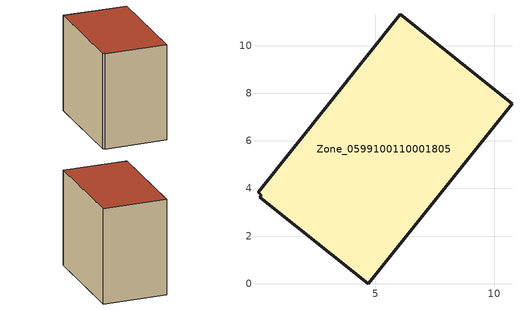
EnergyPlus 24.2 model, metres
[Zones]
Zone_0599100110001805
 floor ground (C_G): 0.07,3.84 6.04,11.31 10.73,7.56 4.7,0 0.15,3.64 0.21,3.72 z0.52
 wall outside (C_F): 10.73,7.56 6.04,11.31 0.07,3.84 0.21,3.72 0.15,3.64 4.7,0 10.73,7.56 z0.52:9.55
 roof outside (C_R): 6.04,11.31 0.07,3.84 0.21,3.72 0.15,3.64 4.7,0 10.73,7.56 z9.55
[BUILDING]
Pand.0599100110001805: North Axis=0; Terrain=City; Loads Convergence Tolerance Value=0.04; Temperature Convergence Tolerance Value=0.4; Solar Distribution=FullExterior; Maximum Number of Warmup Days=25; Minimum Number of Warmup Days=1
[Site:Location]
Rotterdam.The.Hague.AP_ZH_NLD Design_Conditions: Latitude=51.96; Longitude=4.45; Time Zone=1; Elevation=-4.5
[SITE:GROUNDTEMPERATURE:BUILDINGSURFACE]
18, 18, 18, 18, 18, 18, 18, 18, 18, 18, 18, 18
[MATERIAL] Thermal Absorptance=0.9; Solar Absorptance=0.7; Visible Absorptance=0.7
Name | Roughness | Thickness | Conductivity | Density | Specific Heat
G.TI.2015-2018 | MediumSmooth | 0.15 | 0.0428571 | 540 | 1210
F.TI.2015-2018 | Rough | 0.3 | 0.0666667 | 1920 | 840
R.TI.2015-2018 | MediumRough | 0.2 | 0.0333333 | 1500 | 1000
[CONSTRUCTION]
C_G: G.TI.2015-2018
C_F: F.TI.2015-2018
C_R: R.TI.2015-2018
[ZONE]
Zone_0599100110001805: Type=1; Multiplier=1; Ceiling Height=Autocalculate; Volume=Autocalculate; Floor Area=autocalculate; Part of Total Floor Area=Yes
[ZONEINFILTRATION:DESIGNFLOWRATE]
Infil_Zone_0599100110001805: Zone or ZoneList or Space or SpaceList=Zone_0599100110001805; Schedule=AlwaysOn; Design Flow Rate Calculation Method=Flow/Area; Flow Rate per Floor Area=0.0015; Constant Term Coefficient=1; Temperature Term Coefficient=0; Velocity Term Coefficient=0; Velocity Squared Term Coefficient=0
[HVACTEMPLATE:ZONE:IDEALLOADSAIRSYSTEM]
Zone_0599100110001805: Maximum Heating Supply Air Temperature=50; Minimum Cooling Supply Air Temperature=13; Maximum Heating Supply Air Humidity Ratio=0.0156; Minimum Cooling Supply Air Humidity Ratio=0.0077; Heating Limit=NoLimit; Cooling Limit=NoLimit; Dehumidification Control Type=ConstantSensibleHeatRatio; Cooling Sensible Heat Ratio=0.7; Dehumidification Setpoint=60; Humidification Control Type=None; Humidification Setpoint=30; Outdoor Air Method=None; Outdoor Air Flow Rate per Person=0.00944; Outdoor Air Flow Rate per Zone Floor Area=0; Outdoor Air Flow Rate per Zone=0; Demand Controlled Ventilation Type=None; Outdoor Air Economizer Type=NoEconomizer; Heat Recovery Type=None; Sensible Heat Recovery Effectiveness=0.7; Latent Heat Recovery Effectiveness=0.65
[ZONECONTROL:THERMOSTAT]
ThermostatControl_Zone_0599100110001805: Zone or ZoneList=Zone_0599100110001805; Control Type Schedule=DualSetpointControlType; Control 1=Thermostat_Zone_0599100110001805; Temperature Difference Between Cutout And Setpoint=0
[THERMOSTATSETPOINT:DUALSETPOINT]
Thermostat_Zone_0599100110001805: Heating Setpoint Temperature Schedule=HeatingSetpoint_Zone_0599100110001805; Cooling Setpoint Temperature Schedule=CoolingSetpoint_Zone_0599100110001805
[SCHEDULE:COMPACT]
HeatingSetpoint_Zone_0599100110001805: Through: 12/31, For: AllDays, Until: 24:00, 21
CoolingSetpoint_Zone_0599100110001805: Through: 12/31, For: AllDays, Until: 24:00, 24
DualSetpointControlType: Through: 12/31, For: AllDays, Until: 24:00, 4
AlwaysOn: Through: 12/31, For: AllDays, Until: 24:00, 1
